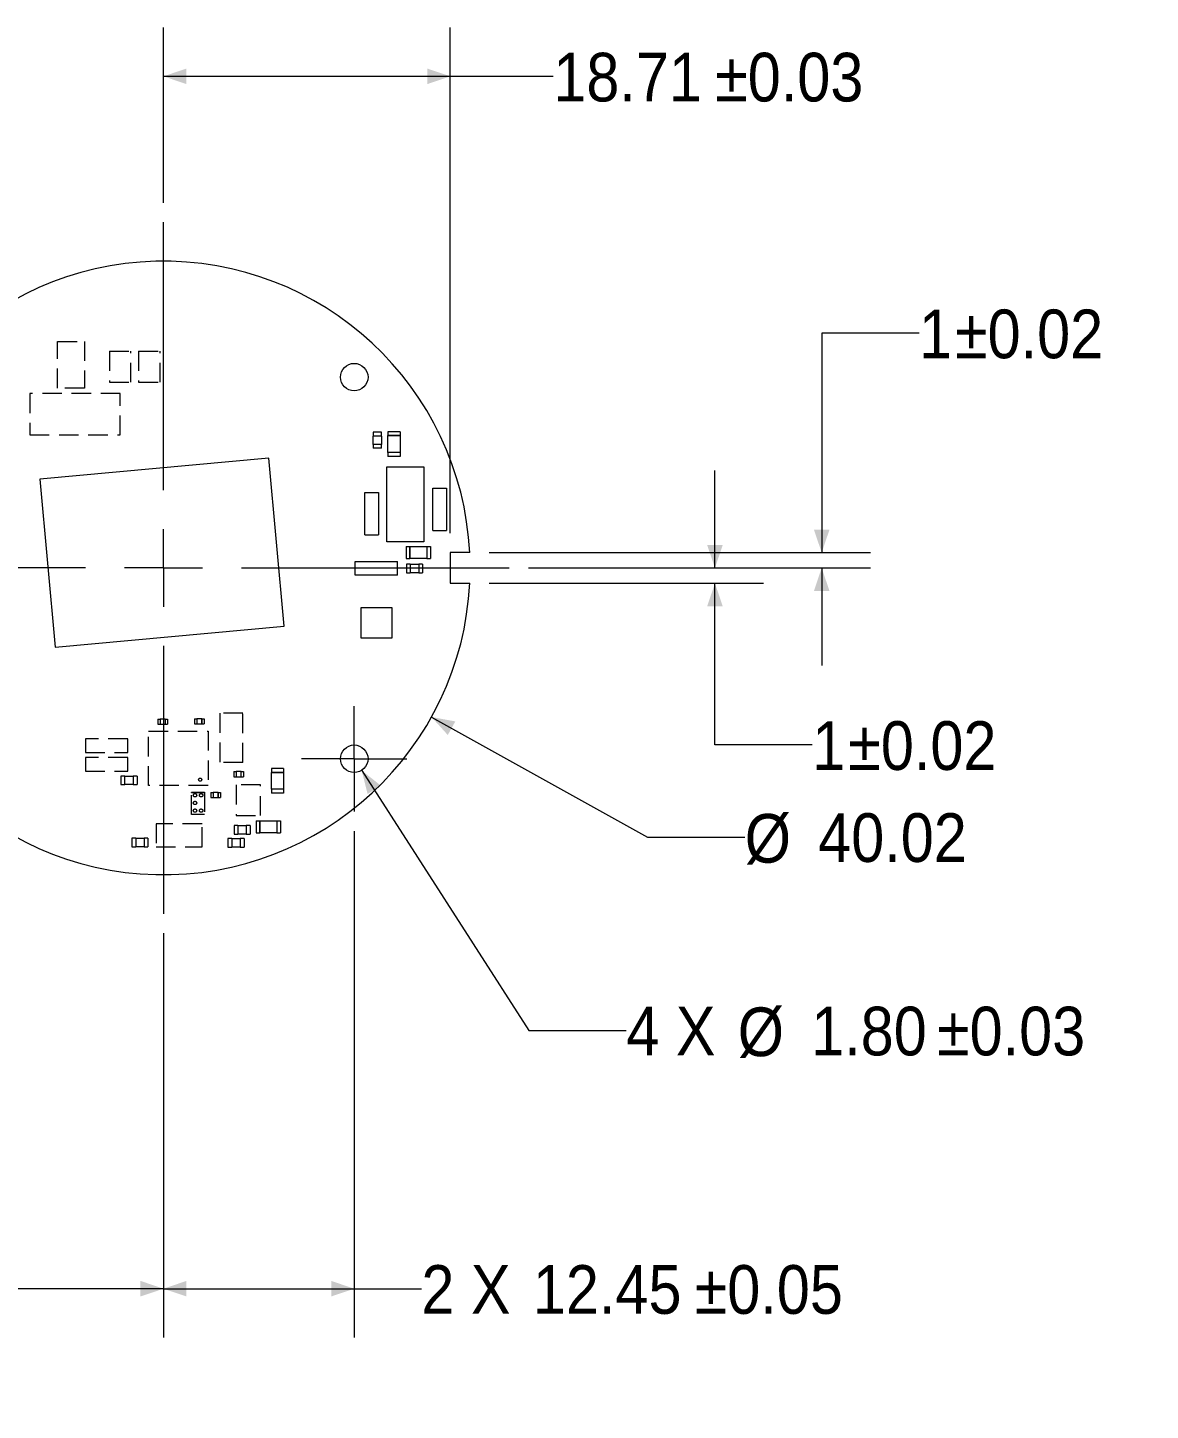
# Model space of a CAD drawing. Header units: millimetres. Extents: x 11 to 421, y 5 to 275.
# Drawn here: x 145.4 to 218.7, y 123.4 to 213.6 of the extents above; entities that cross this region are included whole.
import ezdxf

# ---------------------------------------------------------------- set-up
doc = ezdxf.new("R2010")
doc.units = ezdxf.units.MM
doc.linetypes.add('HIDDEN', pattern=[1.905, 1.27, -0.635])
doc.styles.add('SLDTEXTSTYLE0', font='GOTHIC.TTF', dxfattribs={"width": 0.913})
doc.dimstyles.new('SLDDIMSTYLE0', dxfattribs={"dimtxt": 3.175, "dimasz": 1.5, "dimexe": 0, "dimexo": 0.0625, "dimgap": 0.79375, "dimtad": 0, "dimtih": 1, "dimtoh": 1, "dimrnd": 1e-09, "dimzin": 4, "dimdsep": 46, "dimtxsty": 'SLDTEXTSTYLE0', "dimsah": 1, "dimcen": 0, "dimadec": 0, "dimazin": 1, "dimtol": 1, "dimtp": 0.03, "dimtm": 0.03, "dimtfac": 1, "dimtofl": 0, "dimtmove": 0, "dimatfit": 3, "dimfxl": 1, "dimfrac": 2, "dimtolj": 1, "dimarcsym": 0})
doc.dimstyles.new('SLDDIMSTYLE1', dxfattribs={"dimtxt": 3.175, "dimasz": 1.5, "dimexe": 0, "dimexo": 0.0625, "dimgap": 0.79375, "dimtad": 0, "dimtih": 1, "dimtoh": 1, "dimrnd": 1e-09, "dimzin": 12, "dimdsep": 46, "dimtxsty": 'SLDTEXTSTYLE0', "dimsah": 1, "dimcen": 0.09, "dimadec": 0, "dimazin": 3, "dimtol": 1, "dimtp": 0.02, "dimtm": 0.02, "dimtfac": 1, "dimtmove": 0, "dimatfit": 0, "dimfxl": 1, "dimfrac": 2, "dimtolj": 1, "dimarcsym": 0})
doc.dimstyles.new('SLDDIMSTYLE2', dxfattribs={"dimtxt": 3.175, "dimasz": 1.5, "dimexe": 0, "dimexo": 0.0625, "dimgap": 0.79375, "dimtad": 0, "dimtih": 1, "dimtoh": 1, "dimrnd": 1e-09, "dimzin": 12, "dimdsep": 46, "dimtxsty": 'SLDTEXTSTYLE0', "dimsah": 1, "dimcen": 0.09, "dimadec": 0, "dimazin": 3, "dimtol": 1, "dimtp": 0.03, "dimtm": 0.03, "dimtfac": 1, "dimtofl": 0, "dimtmove": 0, "dimatfit": 3, "dimfxl": 1, "dimfrac": 2, "dimtolj": 1, "dimarcsym": 0})
doc.dimstyles.new('SLDDIMSTYLE3', dxfattribs={"dimtxt": 3.175, "dimasz": 1.5, "dimexe": 0, "dimexo": 0.0625, "dimgap": 0.79375, "dimtad": 0, "dimtih": 1, "dimtoh": 1, "dimrnd": 1e-09, "dimzin": 12, "dimdsep": 46, "dimtxsty": 'SLDTEXTSTYLE0', "dimsah": 1, "dimcen": 0, "dimadec": 0, "dimazin": 3, "dimtfac": 1, "dimtofl": 0, "dimtmove": 0, "dimatfit": 3, "dimfxl": 1, "dimfrac": 2, "dimtolj": 1, "dimtzin": 12, "dimarcsym": 0})
doc.dimstyles.new('SLDDIMSTYLE4', dxfattribs={"dimtxt": 3.175, "dimasz": 1.5, "dimexe": 0, "dimexo": 0.0625, "dimgap": 0.79375, "dimtad": 0, "dimtih": 1, "dimtoh": 1, "dimrnd": 1e-09, "dimzin": 12, "dimdsep": 46, "dimtxsty": 'SLDTEXTSTYLE0', "dimsah": 1, "dimcen": 0.09, "dimadec": 0, "dimazin": 3, "dimtol": 1, "dimtp": 0.05, "dimtm": 0.05, "dimtfac": 1, "dimtofl": 0, "dimtmove": 0, "dimatfit": 3, "dimfxl": 1, "dimfrac": 2, "dimtolj": 1, "dimarcsym": 0})

# ---------------------------------------------------------------- blocks, each defined once
blk = doc.blocks.new('_D')
at = {"color": 7, "linetype": 'Continuous', "lineweight": 0}
for p, q in [((167.195, 165.114), (178.111, 148.152)), ((178.111, 148.152), (184.461, 148.152))]:
    blk.add_line(p, q, dxfattribs=at)
blk.add_solid([(167.195, 165.114), (167.58, 163.577), (168.434, 164.127)], dxfattribs=at)
at = {"color": 7, "linetype": 'Continuous', "lineweight": 0, "char_height": 3.175, "attachment_point": 1, "style": 'SLDTEXTSTYLE0'}
for s, insert in [('4 X ', (184.461, 149.703, -61.414)), ('%%c', (191.733, 149.654, -61.414)), ('1.80', (196.521, 149.703, -61.414)), ('±0.03', (204.732, 149.703, -61.414))]:
    blk.add_mtext(s, dxfattribs=dict(at, insert=insert))
blk = doc.blocks.new('_D_1')
at = {"color": 7, "linetype": 'Continuous', "lineweight": 0}
for p, q in [((203.56, 193.635), (197.21, 193.635)), ((197.21, 193.635), (197.21, 179.316)), ((175.515, 179.316), (200.385, 179.316)), ((178.08, 178.316), (200.385, 178.316)), ((197.21, 178.316), (197.21, 171.966))]:
    blk.add_line(p, q, dxfattribs=at)
for points in [[(197.21, 179.316), (197.718, 180.816), (196.702, 180.816)], [(197.21, 178.316), (196.702, 176.816), (197.718, 176.816)]]:
    blk.add_solid(points, dxfattribs=at)
at = {"color": 7, "linetype": 'Continuous', "lineweight": 0, "char_height": 3.175, "attachment_point": 1, "style": 'SLDTEXTSTYLE0'}
for s, insert in [('1', (203.56, 195.17, -61.414)), ('±0.02', (205.906, 195.17, -61.414))]:
    blk.add_mtext(s, dxfattribs=dict(at, insert=insert))
blk = doc.blocks.new('_D_2')
at = {"color": 7, "linetype": 'Continuous', "lineweight": 0}
for p, q in [((190.245, 178.316), (190.245, 184.666)), ((178.08, 178.316), (193.42, 178.316)), ((175.515, 177.316), (193.42, 177.316)), ((190.245, 166.787), (190.245, 177.316)), ((196.595, 166.787), (190.245, 166.787))]:
    blk.add_line(p, q, dxfattribs=at)
for points in [[(190.245, 178.316), (190.753, 179.816), (189.737, 179.816)], [(190.245, 177.316), (189.737, 175.816), (190.753, 175.816)]]:
    blk.add_solid(points, dxfattribs=at)
at = {"color": 7, "linetype": 'Continuous', "lineweight": 0, "char_height": 3.175, "attachment_point": 1, "style": 'SLDTEXTSTYLE0'}
for s, insert in [('1', (196.595, 168.322, -61.414)), ('±0.02', (198.941, 168.322, -61.414))]:
    blk.add_mtext(s, dxfattribs=dict(at, insert=insert))
blk = doc.blocks.new('_D_3')
at = {"color": 7, "linetype": 'Continuous', "lineweight": 0}
for p, q in [((154.263, 202.133), (154.263, 213.554)), ((172.978, 180.586), (172.978, 213.554)), ((154.263, 210.379), (172.978, 210.379)), ((172.978, 210.379), (179.699, 210.379))]:
    blk.add_line(p, q, dxfattribs=at)
for points in [[(154.263, 210.379), (155.763, 209.871), (155.763, 210.887)], [(172.978, 210.379), (171.478, 210.887), (171.478, 209.871)]]:
    blk.add_solid(points, dxfattribs=at)
at = {"color": 7, "linetype": 'Continuous', "lineweight": 0, "char_height": 3.175, "attachment_point": 1, "style": 'SLDTEXTSTYLE0'}
for s, insert in [('18.71', (179.699, 211.914, -61.414)), ('±0.03', (190.256, 211.914, -61.414))]:
    blk.add_mtext(s, dxfattribs=dict(at, insert=insert))
blk = doc.blocks.new('_D_4')
at = {"color": 7, "linetype": 'Continuous', "lineweight": 0}
for p, q in [((171.75, 168.595), (185.841, 160.761)), ((185.841, 160.761), (192.191, 160.761))]:
    blk.add_line(p, q, dxfattribs=at)
blk.add_solid([(171.75, 168.595), (172.814, 167.422), (173.307, 168.31)], dxfattribs=at)
at = {"color": 7, "linetype": 'Continuous', "lineweight": 0, "char_height": 3.175, "attachment_point": 1, "style": 'SLDTEXTSTYLE0'}
for s, insert in [('%%c', (192.191, 162.272, -61.414)), ('40.02', (196.98, 162.321, -61.414))]:
    blk.add_mtext(s, dxfattribs=dict(at, insert=insert))
blk = doc.blocks.new('_D_5')
at = {"color": 7, "linetype": 'Continuous', "lineweight": 0}
for p, q in [((166.708, 161.161), (166.708, 128.138)), ((154.263, 154.499), (154.263, 128.138)), ((154.263, 131.313), (166.708, 131.313)), ((166.708, 131.313), (171.092, 131.313))]:
    blk.add_line(p, q, dxfattribs=at)
for points in [[(154.263, 131.313), (155.763, 130.805), (155.763, 131.821)], [(166.708, 131.313), (165.208, 131.821), (165.208, 130.805)]]:
    blk.add_solid(points, dxfattribs=at)
at = {"color": 7, "linetype": 'Continuous', "lineweight": 0, "char_height": 3.175, "attachment_point": 1, "style": 'SLDTEXTSTYLE0'}
for s, insert in [('2 X ', (171.092, 132.849, -61.414)), ('12.45', (178.363, 132.849, -61.414)), ('±0.05', (188.92, 132.849, -61.414))]:
    blk.add_mtext(s, dxfattribs=dict(at, insert=insert))
blk = doc.blocks.new('_D_6')
at = {"color": 7, "linetype": 'Continuous', "lineweight": 0}
for p, q in [((141.818, 161.161), (141.818, 128.138)), ((154.263, 154.499), (154.263, 128.138)), ((141.818, 131.313), (140.002, 131.313)), ((154.263, 131.313), (141.818, 131.313))]:
    blk.add_line(p, q, dxfattribs=at)
for points in [[(141.818, 131.313), (143.318, 130.805), (143.318, 131.821)], [(154.263, 131.313), (152.763, 131.821), (152.763, 130.805)]]:
    blk.add_solid(points, dxfattribs=at)
at = {"color": 7, "linetype": 'Continuous', "lineweight": 0, "char_height": 3.175, "attachment_point": 1, "style": 'SLDTEXTSTYLE0'}
for s, insert in [('2 X ', (111.639, 132.849, -61.414)), ('12.45', (118.91, 132.849, -61.414)), ('±0.05', (129.467, 132.849, -61.414))]:
    blk.add_mtext(s, dxfattribs=dict(at, insert=insert))
blk = doc.blocks.new('SW_CENTERMARKSYMBOL_3')
at = {"color": 0, "linetype": 'Continuous', "lineweight": 0}
for p, q in [((0, 2.54), (0, 3.44)), ((0, 0), (0, 2.54)), ((-2.54, 0), (-3.44, 0)), ((0, 0), (-2.54, 0)), ((0, 0), (0, -2.54)), ((0, 0), (2.54, 0)), ((2.54, 0), (3.44, 0)), ((0, -2.54), (0, -3.44))]:
    blk.add_line(p, q, dxfattribs=at)
blk = doc.blocks.new('SW_CENTERMARKSYMBOL_4')
at = {"color": 0, "linetype": 'Continuous', "lineweight": 0}
for p, q in [((0, 5.08), (0, 22.547)), ((0, 0), (0, 2.54)), ((-5.08, 0), (-22.547, 0)), ((0, 0), (-2.54, 0)), ((0, 0), (0, -2.54)), ((0, 0), (2.54, 0)), ((5.08, 0), (22.547, 0)), ((0, -5.08), (0, -22.547))]:
    blk.add_line(p, q, dxfattribs=at)

msp = doc.modelspace()

# ---------------------------------------------------------------- linework, layer by layer
at = {"color": 7, "linetype": 'HIDDEN', "lineweight": 0}
for p, q in [((147.356, 193.095), (149.106, 193.095)), ((147.356, 190.045), (147.356, 193.095)), ((149.106, 193.095), (149.106, 190.045)), ((150.736, 192.45), (150.736, 190.425)), ((150.736, 192.45), (152.136, 192.45)), ((152.136, 190.425), (152.136, 192.45)), ((152.641, 192.45), (154.041, 192.45)), ((152.641, 192.45), (152.641, 190.425)), ((154.041, 190.425), (154.041, 192.45)), ((150.736, 190.425), (152.136, 190.425)), ((152.641, 190.425), (154.041, 190.425)), ((145.542, 189.691), (145.542, 186.991)), ((151.442, 189.691), (145.542, 189.691)), ((149.106, 190.045), (147.356, 190.045)), ((151.442, 186.991), (151.442, 189.691)), ((145.542, 186.991), (151.442, 186.991)), ((159.448, 168.837), (157.948, 168.837)), ((157.948, 168.837), (157.948, 165.637)), ((159.448, 165.637), (159.448, 168.837)), ((153.887, 168.451), (153.887, 168.121)), ((153.887, 168.451), (154.037, 168.451)), ((153.887, 168.121), (154.037, 168.121)), ((154.037, 168.451), (154.037, 168.121)), ((154.367, 168.451), (154.037, 168.451)), ((154.037, 168.121), (154.367, 168.121)), ((154.367, 168.451), (154.367, 168.121)), ((154.367, 168.451), (154.517, 168.451)), ((154.367, 168.121), (154.517, 168.121)), ((154.517, 168.451), (154.517, 168.121)), ((156.289, 168.475), (156.439, 168.475)), ((156.289, 168.475), (156.289, 168.145)), ((156.289, 168.145), (156.439, 168.145)), ((156.439, 168.475), (156.439, 168.145)), ((156.769, 168.475), (156.439, 168.475)), ((156.439, 168.145), (156.769, 168.145)), ((156.769, 168.475), (156.919, 168.475)), ((156.769, 168.475), (156.769, 168.145)), ((156.769, 168.145), (156.769, 168.475)), ((156.769, 168.145), (156.919, 168.145)), ((156.919, 168.475), (156.919, 168.145)), ((149.173, 167.165), (149.173, 166.273)), ((151.933, 167.165), (149.173, 167.165)), ((151.932, 166.273), (151.933, 167.165)), ((153.296, 167.672), (157.176, 167.672)), ((153.296, 164.122), (153.296, 167.672)), ((157.176, 167.672), (157.176, 164.122)), ((149.173, 166.273), (151.932, 166.273)), ((149.173, 165.965), (149.173, 165.073)), ((151.933, 165.965), (149.173, 165.965)), ((151.932, 165.073), (151.933, 165.965)), ((149.173, 165.073), (151.932, 165.073)), ((159.448, 165.637), (157.948, 165.637)), ((158.854, 165.032), (158.854, 164.702)), ((158.854, 165.032), (159.004, 165.032)), ((159.004, 165.032), (159.004, 164.702)), ((159.334, 165.032), (159.004, 165.032)), ((159.334, 164.702), (159.334, 165.032)), ((159.334, 165.032), (159.484, 165.032)), ((159.484, 165.032), (159.484, 164.702)), ((161.302, 165.236), (161.302, 164.986)), ((162.102, 165.236), (161.302, 165.236)), ((162.102, 165.236), (162.102, 164.986)), ((151.489, 164.738), (151.489, 164.188)), ((151.739, 164.738), (151.489, 164.738)), ((151.489, 164.188), (151.739, 164.188)), ((151.739, 164.738), (152.289, 164.738)), ((151.739, 164.188), (151.739, 164.738)), ((152.289, 164.188), (151.739, 164.188)), ((152.289, 164.738), (152.289, 164.188)), ((152.539, 164.738), (152.289, 164.738)), ((152.289, 164.188), (152.539, 164.188)), ((152.539, 164.738), (152.539, 164.188)), ((157.176, 164.122), (153.296, 164.122)), ((158.854, 164.702), (159.004, 164.702)), ((158.997, 164.171), (158.997, 162.171)), ((160.597, 164.171), (158.997, 164.171)), ((159.004, 164.702), (159.334, 164.702)), ((159.334, 164.702), (159.484, 164.702)), ((160.597, 162.171), (160.597, 164.171)), ((162.102, 164.986), (161.302, 164.986)), ((161.302, 163.886), (161.302, 164.986)), ((161.302, 164.986), (162.102, 164.986)), ((162.102, 164.986), (162.102, 163.886)), ((156.089, 163.695), (156.949, 163.695)), ((156.089, 163.682), (156.089, 163.695)), ((156.089, 162.233), (156.089, 163.682)), ((156.089, 163.682), (156.949, 163.682)), ((156.949, 163.695), (156.949, 163.682)), ((156.949, 163.682), (156.949, 162.233)), ((157.358, 163.681), (157.358, 163.351)), ((157.358, 163.681), (157.508, 163.681)), ((157.358, 163.351), (157.508, 163.351)), ((157.508, 163.681), (157.508, 163.351)), ((157.838, 163.681), (157.508, 163.681)), ((157.508, 163.351), (157.838, 163.351)), ((157.838, 163.681), (157.838, 163.351)), ((157.838, 163.681), (157.988, 163.681)), ((157.838, 163.351), (157.838, 163.681)), ((157.838, 163.351), (157.988, 163.351)), ((157.988, 163.681), (157.988, 163.351)), ((161.302, 163.886), (161.302, 163.636)), ((162.102, 163.886), (161.302, 163.886)), ((162.102, 163.886), (161.302, 163.886)), ((162.102, 163.636), (161.302, 163.636)), ((162.102, 163.886), (162.102, 163.636)), ((153.777, 161.636), (153.777, 160.136)), ((156.777, 161.636), (153.777, 161.636)), ((156.089, 162.232), (156.089, 162.233)), ((156.949, 162.233), (156.089, 162.233)), ((156.949, 162.232), (156.089, 162.232)), ((156.777, 160.136), (156.777, 161.636)), ((156.949, 162.233), (156.949, 162.232)), ((159.117, 161.516), (158.867, 161.516)), ((158.867, 161.516), (158.867, 160.966)), ((158.997, 162.171), (160.597, 162.171)), ((159.117, 161.516), (159.117, 160.966)), ((159.117, 161.516), (159.667, 161.516)), ((159.667, 161.516), (159.667, 160.966)), ((159.917, 161.516), (159.667, 161.516)), ((159.917, 161.516), (159.917, 160.966)), ((160.302, 161.836), (160.302, 161.036)), ((160.302, 161.836), (160.552, 161.836)), ((160.552, 161.836), (160.552, 161.036)), ((160.552, 161.836), (161.652, 161.836)), ((160.552, 161.036), (160.552, 161.836)), ((161.652, 161.836), (161.652, 161.036)), ((161.652, 161.836), (161.902, 161.836)), ((161.652, 161.836), (161.652, 161.036)), ((161.902, 161.836), (161.902, 161.036)), ((152.202, 160.686), (152.202, 160.136)), ((152.452, 160.686), (152.202, 160.686)), ((152.452, 160.686), (152.452, 160.136)), ((152.452, 160.686), (153.002, 160.686)), ((153.252, 160.686), (153.002, 160.686)), ((153.002, 160.686), (153.002, 160.136)), ((153.252, 160.686), (153.252, 160.136)), ((158.719, 160.667), (158.469, 160.667)), ((158.469, 160.667), (158.469, 160.117)), ((158.719, 160.667), (158.719, 160.117)), ((158.719, 160.667), (159.269, 160.667)), ((158.867, 160.966), (159.117, 160.966)), ((159.667, 160.966), (159.117, 160.966)), ((159.519, 160.667), (159.269, 160.667)), ((159.269, 160.667), (159.269, 160.117)), ((159.519, 160.667), (159.519, 160.117)), ((159.667, 160.966), (159.917, 160.966)), ((160.302, 161.036), (160.552, 161.036)), ((161.652, 161.036), (160.552, 161.036)), ((161.652, 161.036), (161.902, 161.036)), ((152.202, 160.136), (152.452, 160.136)), ((153.002, 160.136), (152.452, 160.136)), ((153.002, 160.136), (153.252, 160.136)), ((153.777, 160.136), (156.777, 160.136)), ((158.469, 160.117), (158.719, 160.117)), ((159.269, 160.117), (158.719, 160.117)), ((159.269, 160.117), (159.519, 160.117))]:
    msp.add_line(p, q, dxfattribs=at)
at = {"color": 7, "linetype": 'Continuous', "lineweight": 15}
for p, q in [((168.484, 187.169), (167.934, 187.169)), ((167.934, 187.169), (167.934, 186.919)), ((168.484, 186.919), (167.934, 186.919)), ((167.934, 186.369), (167.934, 186.919)), ((168.484, 186.919), (168.484, 187.169)), ((168.484, 186.919), (168.484, 186.369)), ((168.897, 187.195), (168.897, 186.945)), ((169.697, 187.195), (168.897, 187.195)), ((169.697, 186.945), (168.897, 186.945)), ((168.897, 185.844), (168.897, 186.945)), ((168.897, 186.945), (169.697, 186.945)), ((169.697, 187.195), (169.697, 186.945)), ((169.697, 186.944), (169.697, 185.844)), ((168.484, 186.369), (167.934, 186.369)), ((167.934, 186.369), (167.934, 186.119)), ((168.484, 186.119), (167.934, 186.119)), ((168.484, 186.119), (168.484, 186.369)), ((169.697, 185.844), (168.897, 185.844)), ((168.897, 185.844), (168.897, 185.594)), ((169.697, 185.844), (168.897, 185.844)), ((169.697, 185.844), (169.697, 185.594)), ((161.132, 185.479), (146.195, 184.106)), ((162.139, 174.525), (161.132, 185.479)), ((168.842, 184.916), (171.242, 184.916)), ((168.842, 180.016), (168.842, 184.916)), ((169.697, 185.594), (168.897, 185.594)), ((171.242, 184.916), (171.242, 180.016)), ((146.195, 184.106), (147.202, 173.152)), ((167.397, 183.236), (168.289, 183.237)), ((167.397, 180.477), (167.397, 183.236)), ((168.289, 183.237), (168.289, 180.477)), ((171.847, 183.511), (172.739, 183.512)), ((171.847, 180.752), (171.847, 183.511)), ((172.739, 183.512), (172.739, 180.752)), ((167.397, 180.477), (168.289, 180.477)), ((171.847, 180.752), (172.739, 180.752)), ((171.242, 180.016), (168.842, 180.016)), ((170.091, 179.724), (170.091, 178.924)), ((170.091, 179.724), (170.341, 179.724)), ((170.341, 179.724), (170.341, 178.924)), ((170.341, 178.924), (170.341, 179.724)), ((170.341, 179.724), (171.441, 179.724)), ((171.441, 179.724), (171.441, 178.924)), ((171.441, 179.724), (171.691, 179.724)), ((171.441, 179.724), (171.441, 178.924)), ((171.691, 179.724), (171.691, 178.924)), ((166.771, 178.738), (169.531, 178.738)), ((166.772, 177.846), (166.771, 178.738)), ((169.531, 177.846), (169.531, 178.738)), ((170.091, 178.924), (170.341, 178.924)), ((170.118, 178.558), (170.118, 178.008)), ((170.368, 178.558), (170.118, 178.558)), ((171.441, 178.924), (170.341, 178.924)), ((170.368, 178.558), (170.368, 178.008)), ((170.368, 178.558), (170.918, 178.558)), ((171.168, 178.558), (170.918, 178.558)), ((170.918, 178.558), (170.918, 178.008)), ((171.168, 178.558), (171.168, 178.008)), ((171.441, 178.924), (171.691, 178.924)), ((174.245, 179.316), (172.978, 179.316)), ((172.978, 179.316), (172.978, 177.316)), ((169.531, 177.846), (166.772, 177.846)), ((170.118, 178.008), (170.368, 178.008)), ((170.918, 178.008), (170.368, 178.008)), ((170.918, 178.008), (171.168, 178.008)), ((172.978, 177.316), (174.245, 177.316)), ((167.158, 173.735), (167.158, 175.735)), ((167.158, 175.735), (169.158, 175.735)), ((169.158, 175.735), (169.158, 173.735)), ((147.202, 173.152), (162.139, 174.525)), ((169.158, 173.735), (167.158, 173.735))]:
    msp.add_line(p, q, dxfattribs=at)
for centre in [(166.708, 190.761), (166.708, 165.871)]:
    msp.add_circle(centre, 0.9, dxfattribs=at)
at = {"color": 7, "linetype": 'HIDDEN', "lineweight": 0}
for centre, radius in [((156.658, 164.511), 0.1), ((156.319, 163.492), 0.11), ((156.719, 163.492), 0.11), ((156.319, 162.992), 0.11), ((156.319, 162.492), 0.11), ((156.719, 162.492), 0.11)]:
    msp.add_circle(centre, radius, dxfattribs=at)
at = {"color": 7, "linetype": 'Continuous', "lineweight": 15}
msp.add_arc((154.263, 178.316), 20.007, 2.865, 357.135, dxfattribs=at)

# ---------------------------------------------------------------- block references
at = {"color": 7, "linetype": 'Continuous', "lineweight": 0}
for name, p in [('SW_CENTERMARKSYMBOL_4', (154.263, 178.316)), ('SW_CENTERMARKSYMBOL_3', (166.708, 165.871))]:
    msp.add_blockref(name, p, dxfattribs=at)

# ---------------------------------------------------------------- dimensions: what is measured, and where the dimension line sits
dim = msp.add_linear_dim(base=(172.9776, 210.3786), p1=(154.263, 200.8625), p2=(172.9776, 179.3156), dimstyle='SLDDIMSTYLE2', dxfattribs=at)
dim.commit()
dim.dimension.update_dxf_attribs({"geometry": '_D_3', "text_midpoint": (190.2448, 210.3786), "dimtype": 160})
for base, p2, picture, middle in [((197.21, 179.316), (174.245, 179.316), '_D_1', (197.21, 193.635)), ((190.245, 177.316), (174.245, 177.316), '_D_2', (190.245, 166.787))]:
    dim = msp.add_linear_dim(base=base, p1=(176.81, 178.316), p2=p2, angle=90, dimstyle='SLDDIMSTYLE1', dxfattribs=at)
    dim.commit()
    dim.dimension.update_dxf_attribs({"geometry": picture, "text_midpoint": middle, "dimtype": 160})
dim = msp.add_radius_dim(center=(154.263, 178.316), mpoint=(171.75, 168.595), text='%%c40.02', dimstyle='SLDDIMSTYLE3', override={"dimpost": '<>'}, dxfattribs=at)
dim.commit()
dim.dimension.update_dxf_attribs({"geometry": '_D_4', "text_midpoint": (199.864, 160.761), "dimtype": 164})
dim = msp.add_diameter_dim_2p(p1=(166.221, 166.627), p2=(167.195, 165.114), text='4 X <>', dimstyle='SLDDIMSTYLE0', dxfattribs=at)
dim.commit()
dim.dimension.update_dxf_attribs({"geometry": '_D', "text_midpoint": (199.864, 148.152), "dimtype": 163})
for base, p1, p2, picture, middle in [((141.8179, 131.3133), (154.263, 155.7688), (141.8179, 162.4306), '_D_6', (125.8205, 131.3133)), ((166.70804, 131.31335), (154.26296, 155.76878), (166.70804, 162.43057), '_D_5', (185.27347, 131.31335))]:
    dim = msp.add_linear_dim(base=base, p1=p1, p2=p2, text='2 X <>', dimstyle='SLDDIMSTYLE4', dxfattribs=at)
    dim.commit()
    dim.dimension.update_dxf_attribs({"geometry": picture, "text_midpoint": middle, "dimtype": 160})

doc.saveas('drawing.dxf')
